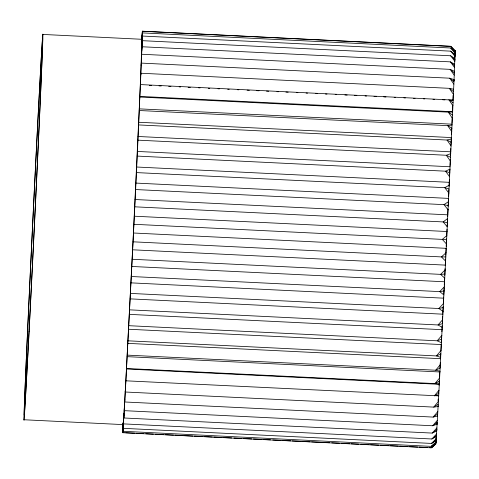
<?xml version="1.0" encoding="UTF-8"?>
<svg xmlns="http://www.w3.org/2000/svg" width="479" height="479" viewBox="0 0 479 479"><rect width="100%" height="100%" fill="white"/><g stroke="black" fill="none" stroke-linecap="round" stroke-linejoin="round"><path stroke-width="0.72" d="M436.447 395.492L438.686 395.606L438.111 406.551L433.699 407.108L125.288 392.008C131.186 274.425 137.958 156.849 142 39.194L142.353 31.189L450.757 46.289L455.026 50.54L454.816 54.516M438.111 406.551L438.123 405.767L437.578 416.017L433.142 417.083L124.732 401.983L125.312 390.445L123.804 417.981L432.208 433.082L436.698 431.04L437.171 422.406L437.111 424.202L432.645 425.765L124.235 410.659L124.803 399.402M125.288 392.008L133.018 241.811L140.91 73.233L449.314 88.334L453.661 89.262L453.152 100.291L450.164 100.141M125.869 380.284L125.899 380.811L438.698 395.87L446.027 252.744L453.194 100.087L140.419 84.567L140.341 84.969M435.74 440.051L435.758 439.303M142.359 36.045L141.904 46.038L142.215 40.673L450.619 55.78L454.87 58.66L454.715 61.354L454.996 54.48L450.769 51.151L142.359 36.045L142.006 42.308L142.431 32.907L450.841 48.008L455.05 51.768L454.816 57.624L454.996 54.48M437.578 416.017L437.614 414.724L437.111 424.202M142.215 40.673L141.724 51.181L141.994 46.756L450.398 61.863L454.673 64.282L454.535 66.503L454.87 58.66M454.32 72.335L454.673 64.282M123.804 417.981L124.36 407.09M436.698 431.04L436.788 428.759L436.082 440.476L431.543 443.428L123.139 428.328L123.977 413.437L123.139 428.328M452.643 106.278L452.41 112.116M452.9 99.746L453.068 95.393M141.161 65.545L141.341 63.102L449.745 78.203L454.062 79.64L453.978 80.867L454.331 73.077L454.403 71.287L450.104 69.359L141.7 54.253L141.479 57.702M123.654 418.406L123.438 423.885L431.842 438.986L436.357 436.477L436.519 434.004L431.842 438.986L436.429 435.417M141.539 43.433L141.622 41.38M436.357 436.477L436.471 433.729M453.661 89.262L453.595 89.98L454.062 79.64M122.911 431.28L123.402 421.957L122.911 431.28L431.322 446.38L435.878 443.003L436.219 437.273L436.082 440.476M435.878 443.003L436.034 439.381L435.764 444.063L431.166 447.811L122.762 432.711L122.983 422.855M124.181 432.687L122.684 432.615L123.073 423.873M454.822 51.876L454.858 51.528L454.799 52.983L455.05 50.564L455.05 50.954L450.835 46.385L142.431 31.285L142.041 40.02L142.431 32.907M435.806 443.722L431.166 447.811L435.764 444.063L435.884 439.195L435.686 442.77L435.8 439.608M454.99 50.493L454.852 55.342L455.05 51.768M451.446 134.383L451.703 128.444M451.925 123.247L452.182 117.313M449.859 169.279L449.547 175.949M450.026 165.566L450.296 159.627M450.5 155.166L450.805 148.484M450.979 144.772L451.284 138.09M141.994 46.756L140.784 74.658L140.91 73.233M447.973 209.251L447.614 216.658M448.11 206.287L448.428 199.629M448.566 196.671L448.883 190.007M449.057 186.307L449.374 179.649M445.739 255.247L446.069 248.571M446.177 246.344L446.536 238.925M446.679 235.955L447.003 229.273M447.147 226.31L447.47 219.627M443.811 294.022L444.105 288.059M444.255 285.071L444.59 278.365M444.74 275.383L445.075 268.671M445.225 265.689L445.554 258.977M441.883 331.678L442.189 325.78M442.339 322.828L442.68 316.188M442.83 313.236L443.171 306.596M443.32 303.644L443.662 297.004M141.533 44.074L141.682 41.236M141.754 39.823L142.353 31.189M439.985 367.728L440.255 362.585M440.452 358.903L440.722 353.753M440.919 350.077L441.231 344.197M441.387 341.252L441.698 335.372M142.431 31.285L141.958 39.29L42.829 34.434M122.762 432.711L123.223 424.059L122.684 432.615M438.716 390.421L438.501 394.025M439.004 385.296L439.249 380.907M439.494 376.512L439.782 371.393M122.756 427.849L123.031 422.981M438.057 401.174L438.195 399.031M454.326 72.443L454.403 71.287M141.592 43.493L141.712 41.942M439.662 377.919L434.968 383.589L126.564 368.489M439.004 390.247L434.309 395.917L438.842 393.193M440.369 364.597L435.674 370.225L127.27 355.125M438.393 401.492L433.699 407.108L438.243 404.168M441.105 350.377L436.423 355.927L128.019 340.82M437.83 411.557L433.142 417.083L437.698 413.946M441.883 335.372L437.207 340.797L128.803 325.69M437.333 420.376L432.645 425.765L437.213 422.454M442.68 319.703L438.022 324.954L129.611 309.847M436.89 427.879L432.208 433.082L436.788 429.627M443.506 303.476L438.854 308.512L130.45 293.411M444.338 286.825L439.704 291.609L131.294 276.509M436.207 438.71L431.543 443.428L436.135 439.77M445.183 269.875L440.56 274.365L132.156 259.265M435.968 441.955L431.322 446.38L435.914 442.662M446.027 252.744L441.422 256.912L133.018 241.811M433.136 445.877L431.088 447.715L429.597 447.643M446.865 235.578L442.285 239.386L133.875 224.286M435.692 443.584L431.088 447.715L435.71 443.997M447.691 218.502L443.129 221.921L134.725 206.814M448.506 201.641L443.961 204.641L135.557 189.54M449.29 185.133L444.775 187.69L136.365 172.584M439.494 381.11L434.968 383.589L439.333 384.056M440.189 368.01L435.674 370.225L440.021 371.207M450.044 169.093L445.554 171.189L137.15 156.082M440.919 353.993L436.423 355.927L440.74 357.412M441.686 339.162L437.207 340.797L441.5 342.778M450.769 153.651L446.296 155.262L137.892 140.155M442.482 323.63L438.022 324.954L442.291 327.414M451.446 138.916L447.003 140.036L138.599 124.929M443.303 307.518L438.854 308.512L443.099 311.446M444.135 290.945L439.704 291.609L443.931 294.986M452.08 125.013L447.661 125.624L139.257 110.517M444.973 274.042L440.56 274.365L444.769 278.161M452.661 112.038L448.272 112.134L139.862 97.033M445.823 256.936L441.422 256.912L445.614 261.109M149.298 85.406L151.538 85.519M159.004 85.885L161.243 85.992M168.71 86.358L170.949 86.471M179.164 86.873L180.655 86.944M188.121 87.31L190.361 87.418M198.575 87.819L200.066 87.897M208.281 88.298L209.772 88.37M217.987 88.771L219.478 88.843M227.693 89.25L229.184 89.322M237.392 89.723L238.889 89.795M247.098 90.196L249.337 90.309M256.804 90.675L259.043 90.782M266.51 91.148L268.749 91.255M276.964 91.663L278.455 91.734M285.921 92.1L288.16 92.207M296.375 92.609L297.866 92.687M306.081 93.088L307.572 93.16M315.787 93.561L317.278 93.633M325.492 94.04L326.983 94.112M335.198 94.513L336.689 94.585M344.898 94.986L347.143 95.099M354.604 95.465L356.849 95.572M365.058 95.974L366.549 96.045M374.015 96.411L376.255 96.524M383.721 96.89L385.96 96.998M394.175 97.399L395.666 97.477M403.881 97.878L405.372 97.95M413.587 98.351L415.077 98.423M423.292 98.824L424.783 98.902M432.998 99.303L434.489 99.375M442.704 99.776L444.943 99.889M139.838 96.399L452.649 111.715M139.281 108.859L452.092 124.175M138.676 122.253L451.487 137.575M138.018 136.485L450.829 151.807M137.323 151.442L450.134 166.764M136.593 167.015L449.404 182.331M135.826 183.08L448.637 198.402M135.036 199.515L447.853 214.837M134.234 216.203L447.045 231.519M133.413 233.004L446.224 248.326M132.587 249.798L445.398 265.121M131.761 266.462L444.572 281.778M130.941 282.855L443.752 298.178M130.132 298.866L442.943 314.182M129.342 314.368L442.153 329.684M128.576 329.241L441.387 344.557M127.839 343.371L440.65 358.693M127.139 356.657L439.956 371.973M126.486 368.992L439.297 384.314M24.028 419.754L123.157 424.61M125.672 432.759L134.635 433.196M136.126 433.273L143.592 433.639M145.832 433.746L153.304 434.112M155.543 434.219L163.758 434.627M165.249 434.698L173.464 435.1M174.955 435.171L183.17 435.573M184.666 435.651L192.881 436.052M194.372 436.124L202.587 436.525M204.078 436.597L212.293 437.004M213.79 437.076L222.005 437.477M223.495 437.549L231.71 437.95M233.95 438.063L241.416 438.429M243.655 438.536L251.87 438.938M253.367 439.009L261.582 439.417M263.073 439.488L270.539 439.854M272.779 439.962L280.993 440.363M282.49 440.441L290.705 440.842M292.196 440.914L300.411 441.315M301.902 441.387L310.117 441.794M311.613 441.866L329.534 442.74M331.773 442.853L339.24 443.219M341.479 443.326L349.694 443.728M351.191 443.805L358.657 444.171M360.897 444.278L369.111 444.68M370.602 444.751L378.817 445.159M380.314 445.231L388.523 445.632M390.02 445.704L398.235 446.105M399.726 446.183L407.94 446.584M409.437 446.656L417.646 447.057M419.143 447.129L427.358 447.536M446.662 239.757L442.285 239.386L446.458 243.943M447.494 222.633L443.129 221.921L447.29 226.806M448.308 205.695L443.961 204.641L448.11 209.826M449.104 189.073L444.775 187.69L448.913 193.127M449.871 172.901L445.554 171.189L449.679 176.841M450.601 157.286L446.296 155.262L450.422 161.094M451.29 142.365L447.003 140.036L451.122 145.999M451.936 128.234L447.661 125.624L451.781 131.677M452.529 115.014L448.272 112.134L452.386 118.235M453.074 102.799L448.823 99.674L452.942 105.775M453.553 91.681L449.314 88.334L453.439 94.393M453.978 81.753L449.745 78.203L453.876 84.172M454.331 73.077L450.104 69.359L454.248 75.191M454.619 65.731L450.398 61.863L454.547 67.521M454.834 59.767L450.619 55.78L454.781 61.222M454.978 55.229L450.769 51.151L454.942 56.336M455.05 52.157L450.841 48.008L455.032 52.906M29.075 331.576A193.031 0.904 -87.2 0 0 42.9 34.524A193.031 0.904 -87.2 0 0 28.309 315.182A193.031 0.904 -87.2 0 0 29.075 331.576M29.165 329.283A188.798 0.886 -87.2 0 0 42.697 38.751A188.798 0.886 -87.2 0 0 28.417 313.248A188.798 0.886 -87.2 0 0 29.165 329.283"/></g></svg>
